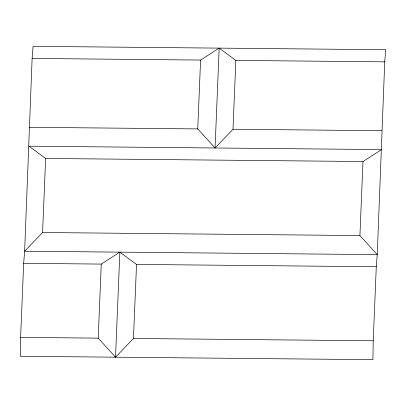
<?xml version="1.0" encoding="UTF-8"?>
<svg xmlns="http://www.w3.org/2000/svg" width="406" height="406" viewBox="0 0 406 406"><rect width="100%" height="100%" fill="white"/><g stroke="black" fill="none" stroke-linecap="round" stroke-linejoin="round"><path stroke-width="0.61" d="M20.615 337.381L20.3 356.27L372.911 359.675L373.226 340.786L376.281 266.737L377.245 254.628L384.736 61.844L385.7 49.73L33.089 46.325L32.12 58.439L24.634 251.223L23.67 263.332L20.615 337.381L98.206 338.132L115.522 357.189L133.467 338.472L136.523 264.423L119.856 252.141L101.261 264.083L23.67 263.332M362.984 161.522L359.929 235.571L377.245 254.628L24.634 251.223L42.579 232.511L45.634 158.457L28.968 146.18L381.579 149.586L362.984 161.522L45.634 158.457M98.206 338.132L101.261 264.083M115.522 357.189L119.856 252.141M235.845 60.403L233.003 129.26L215.063 147.977L197.742 128.92L200.584 60.063L219.179 48.126L235.845 60.403L384.736 61.844M215.063 147.977L219.179 48.126M32.12 58.439L200.584 60.063M29.283 127.296L197.742 128.92M233.003 129.26L381.894 130.702M42.579 232.511L359.929 235.571M136.523 264.423L376.281 266.737M133.467 338.472L373.226 340.786"/></g></svg>
